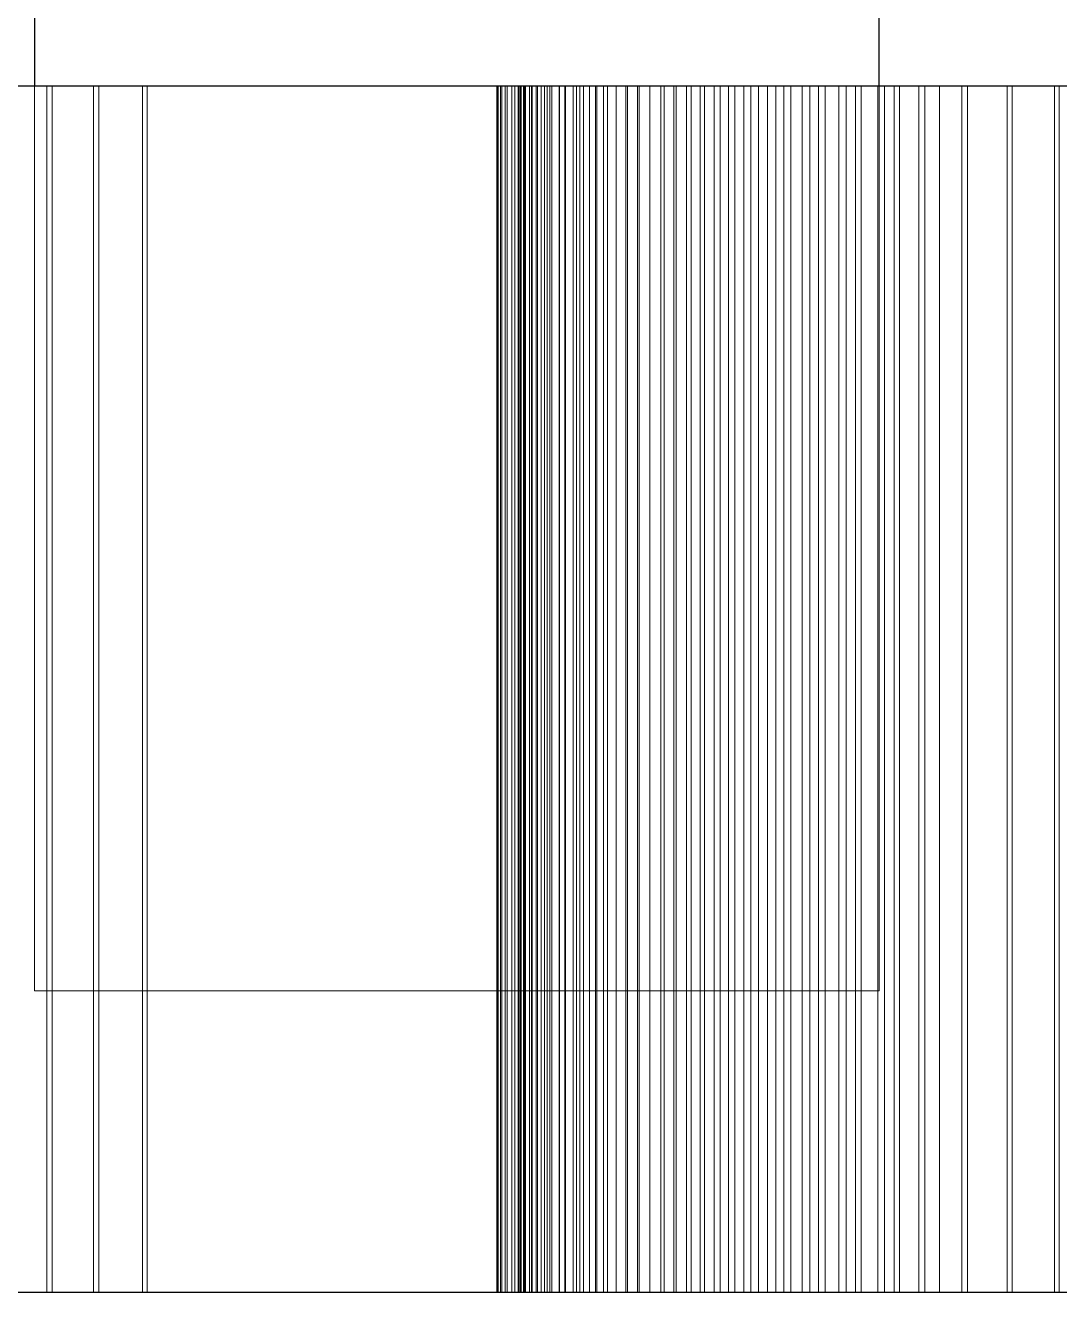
# Model space of a CAD drawing. Header units: millimetres. Extents: x 7 to 631, y -50 to 413.
# Drawn here: x 85.285 to 86.999, y 217 to 219.1 of the extents above; entities that cross this region are included whole.
import ezdxf

# ---------------------------------------------------------------- set-up
doc = ezdxf.new("R2010")
doc.units = ezdxf.units.MM
doc.linetypes.add('DASHED_STD', pattern=[3, 2, -1])
doc.layers.add('HIDDEN', color=7, linetype='DASHED_STD', lineweight=13)
doc.layers.add('VISIBLE', color=7, linetype='Continuous', lineweight=30)

msp = doc.modelspace()

# ---------------------------------------------------------------- linework, layer by layer
at = {"layer": 'HIDDEN'}
for points in [[(219, 219), (217.270025, 219), (212.16685, 219), (203.94637, 219), (193.020795, 219), (179.93798, 219), (165.353945, 219), (150, 219), (134.646055, 219), (120.06202, 219), (106.979205, 219), (96.05363, 219), (87.83315, 219), (82.729975, 219), (81, 219)], [(86.8, 219), (86.77994, 219), (86.720775, 219), (86.625465, 219), (86.49879, 219), (86.347105, 219), (86.178015, 219), (86, 219), (85.821985, 219), (85.652895, 219), (85.50121, 219), (85.374535, 219), (85.279225, 219), (85.22006, 219), (85.2, 219)], [(85.246225, 219), (85.24666, 219), (85.247955, 219), (85.250115, 219), (85.25314, 219), (85.257015, 219), (85.26175, 219), (85.26733, 219), (85.27375, 219), (85.28101, 219), (85.289095, 219), (85.298, 219), (85.30771, 219), (85.318225, 219), (85.329525, 219)], [(85.3, 219), (85.3, 217.5)], [(85.329525, 219), (85.32826, 219), (85.32709, 219), (85.326015, 219), (85.32503, 219), (85.32414, 219), (85.323345, 219), (85.32264, 219), (85.32203, 219), (85.321515, 219), (85.321095, 219), (85.320765, 219), (85.32053, 219), (85.32039, 219), (85.320345, 219)], [(85.320345, 219), (85.32079, 219), (85.32213, 219), (85.324365, 219), (85.327485, 219), (85.33149, 219), (85.33638, 219), (85.342145, 219), (85.34878, 219), (85.356275, 219), (85.364625, 219), (85.37382, 219), (85.38385, 219), (85.3947, 219), (85.40636, 219)], [(85.320345, 217), (85.320345, 219)], [(85.329525, 217), (85.329525, 219)], [(85.40636, 219), (85.40521, 219), (85.404145, 219), (85.403165, 219), (85.40227, 219), (85.40146, 219), (85.400735, 219), (85.400095, 219), (85.39954, 219), (85.399075, 219), (85.39869, 219), (85.39839, 219), (85.398175, 219), (85.39805, 219), (85.398005, 219)], [(85.398005, 219), (85.398465, 219), (85.39985, 219), (85.402155, 219), (85.40538, 219), (85.409515, 219), (85.414565, 219), (85.420515, 219), (85.427365, 219), (85.435105, 219), (85.443725, 219), (85.45321, 219), (85.46356, 219), (85.474755, 219), (85.486785, 219)], [(85.398005, 217), (85.398005, 219)], [(85.40636, 217), (85.40636, 219)], [(85.486785, 219), (85.485745, 219), (85.48478, 219), (85.48389, 219), (85.48308, 219), (85.482345, 219), (85.48169, 219), (85.48111, 219), (85.480605, 219), (85.48018, 219), (85.47983, 219), (85.47956, 219), (85.47937, 219), (85.47925, 219), (85.479215, 219)], [(85.479215, 219), (85.49927, 219), (85.55844, 219), (85.65375, 219), (85.78042, 219), (85.932105, 219), (86.101195, 219), (86.279215, 219), (86.45723, 219), (86.62632, 219), (86.778005, 219), (86.90468, 219), (86.99999, 219), (87.059155, 219), (87.079215, 219)], [(85.479215, 217), (85.479215, 219)], [(85.486785, 217), (85.486785, 219)], [(86.10232, 219), (86.102135, 219), (86.10158, 219), (86.10066, 219), (86.09937, 219), (86.09771, 219), (86.095685, 219), (86.09329, 219), (86.090535, 219), (86.087415, 219), (86.08393, 219), (86.080085, 219), (86.075885, 219), (86.071325, 219), (86.06641, 219)], [(86.06641, 219), (86.06641, 217)], [(86.06641, 219), (86.071235, 219), (86.075715, 219), (86.07984, 219), (86.083615, 219), (86.087035, 219), (86.0901, 219), (86.092805, 219), (86.095155, 219), (86.097145, 219), (86.098775, 219), (86.10004, 219), (86.100945, 219), (86.10149, 219), (86.10167, 219)], [(86.10167, 219), (86.101495, 219), (86.10097, 219), (86.100095, 219), (86.098865, 219), (86.09729, 219), (86.095365, 219), (86.093095, 219), (86.090475, 219), (86.087505, 219), (86.084195, 219), (86.080545, 219), (86.07655, 219), (86.072215, 219), (86.06754, 219)], [(86.06754, 219), (86.06754, 217)], [(86.06754, 219), (86.07259, 219), (86.07728, 219), (86.0816, 219), (86.08555, 219), (86.08913, 219), (86.09234, 219), (86.095175, 219), (86.097635, 219), (86.09972, 219), (86.101425, 219), (86.10275, 219), (86.1037, 219), (86.10427, 219), (86.10446, 219)], [(86.106415, 219), (86.10622, 219), (86.10564, 219), (86.10467, 219), (86.10331, 219), (86.101565, 219), (86.09944, 219), (86.096925, 219), (86.094025, 219), (86.090745, 219), (86.087085, 219), (86.083045, 219), (86.07863, 219), (86.07384, 219), (86.06868, 219)], [(86.06868, 219), (86.06868, 217)], [(86.06868, 219), (86.073285, 219), (86.07756, 219), (86.081495, 219), (86.085095, 219), (86.08836, 219), (86.091285, 219), (86.093865, 219), (86.096105, 219), (86.098005, 219), (86.099555, 219), (86.100765, 219), (86.10163, 219), (86.10215, 219), (86.10232, 219)], [(86.10446, 219), (86.10429, 219), (86.103795, 219), (86.10296, 219), (86.1018, 219), (86.1003, 219), (86.098475, 219), (86.09632, 219), (86.09383, 219), (86.09102, 219), (86.087875, 219), (86.08441, 219), (86.080615, 219), (86.0765, 219), (86.072065, 219)], [(86.072065, 219), (86.072065, 217)], [(86.072065, 219), (86.077345, 219), (86.082245, 219), (86.086765, 219), (86.090895, 219), (86.094645, 219), (86.098, 219), (86.100965, 219), (86.103535, 219), (86.105715, 219), (86.1075, 219), (86.10889, 219), (86.10988, 219), (86.110475, 219), (86.110675, 219)], [(86.113955, 219), (86.113755, 219), (86.11314, 219), (86.112125, 219), (86.1107, 219), (86.10887, 219), (86.106635, 219), (86.103995, 219), (86.100955, 219), (86.09751, 219), (86.09367, 219), (86.08943, 219), (86.084795, 219), (86.07977, 219), (86.074355, 219)], [(86.074355, 219), (86.074355, 217)], [(86.074355, 219), (86.078745, 219), (86.08282, 219), (86.08657, 219), (86.090005, 219), (86.09311, 219), (86.0959, 219), (86.09836, 219), (86.100495, 219), (86.1023, 219), (86.10378, 219), (86.10493, 219), (86.105755, 219), (86.10625, 219), (86.106415, 219)], [(86.110675, 219), (86.11052, 219), (86.110045, 219), (86.109255, 219), (86.108155, 219), (86.10674, 219), (86.105005, 219), (86.102965, 219), (86.100605, 219), (86.09794, 219), (86.09496, 219), (86.091675, 219), (86.08808, 219), (86.08418, 219), (86.079975, 219)], [(86.079975, 219), (86.079975, 217)], [(86.079975, 219), (86.08549, 219), (86.09061, 219), (86.09533, 219), (86.099645, 219), (86.10356, 219), (86.107065, 219), (86.110165, 219), (86.112855, 219), (86.11513, 219), (86.116995, 219), (86.11845, 219), (86.119485, 219), (86.12011, 219), (86.120315, 219)], [(86.124955, 219), (86.124745, 219), (86.124105, 219), (86.123035, 219), (86.12154, 219), (86.11962, 219), (86.11728, 219), (86.11451, 219), (86.11132, 219), (86.10771, 219), (86.103685, 219), (86.09924, 219), (86.094385, 219), (86.08912, 219), (86.08344, 219)], [(86.08344, 219), (86.08344, 217)], [(86.08344, 219), (86.087625, 219), (86.0915, 219), (86.095075, 219), (86.09834, 219), (86.1013, 219), (86.10395, 219), (86.10629, 219), (86.108325, 219), (86.110045, 219), (86.11145, 219), (86.112545, 219), (86.11333, 219), (86.1138, 219), (86.113955, 219)], [(86.120315, 219), (86.120165, 219), (86.11972, 219), (86.118975, 219), (86.11793, 219), (86.11659, 219), (86.11495, 219), (86.11302, 219), (86.11079, 219), (86.108265, 219), (86.105445, 219), (86.102335, 219), (86.098935, 219), (86.09524, 219), (86.09126, 219)], [(86.09126, 219), (86.09126, 217)], [(86.09126, 219), (86.097015, 219), (86.10236, 219), (86.107285, 219), (86.11179, 219), (86.115875, 219), (86.11954, 219), (86.122775, 219), (86.12558, 219), (86.12796, 219), (86.129905, 219), (86.13142, 219), (86.132505, 219), (86.133155, 219), (86.13337, 219)], [(86.13942, 219), (86.139195, 219), (86.138525, 219), (86.137405, 219), (86.13584, 219), (86.13383, 219), (86.131375, 219), (86.12848, 219), (86.12514, 219), (86.12136, 219), (86.11714, 219), (86.11249, 219), (86.107405, 219), (86.10189, 219), (86.09595, 219)], [(86.09595, 219), (86.09595, 217)], [(86.09595, 219), (86.099925, 219), (86.10361, 219), (86.10701, 219), (86.110115, 219), (86.112925, 219), (86.115445, 219), (86.11767, 219), (86.119605, 219), (86.12124, 219), (86.122575, 219), (86.12362, 219), (86.12436, 219), (86.12481, 219), (86.124955, 219)], [(86.10167, 217), (86.10167, 219)], [(86.10232, 217), (86.10232, 219)], [(86.10446, 217), (86.10446, 219)], [(86.13337, 219), (86.13323, 219), (86.132805, 219), (86.132105, 219), (86.13112, 219), (86.12985, 219), (86.128305, 219), (86.12648, 219), (86.12437, 219), (86.121985, 219), (86.119325, 219), (86.116385, 219), (86.11317, 219), (86.10968, 219), (86.105915, 219)], [(86.105915, 219), (86.105915, 217)], [(86.105915, 219), (86.11192, 219), (86.11749, 219), (86.122625, 219), (86.127325, 219), (86.131585, 219), (86.135405, 219), (86.13878, 219), (86.141705, 219), (86.144185, 219), (86.14622, 219), (86.1478, 219), (86.14893, 219), (86.149605, 219), (86.149835, 219)], [(86.106415, 217), (86.106415, 219)], [(86.110675, 217), (86.110675, 219)], [(86.157355, 219), (86.15712, 219), (86.156415, 219), (86.155245, 219), (86.15361, 219), (86.151505, 219), (86.148935, 219), (86.145905, 219), (86.14241, 219), (86.138455, 219), (86.134045, 219), (86.12918, 219), (86.12386, 219), (86.118095, 219), (86.111885, 219)], [(86.111885, 219), (86.111885, 217)], [(86.111885, 219), (86.115655, 219), (86.11916, 219), (86.122385, 219), (86.12533, 219), (86.128, 219), (86.130395, 219), (86.132505, 219), (86.13434, 219), (86.13589, 219), (86.13716, 219), (86.13815, 219), (86.138855, 219), (86.13928, 219), (86.13942, 219)], [(86.113955, 217), (86.113955, 219)], [(86.120315, 217), (86.120315, 219)], [(86.149835, 219), (86.1497, 219), (86.1493, 219), (86.14864, 219), (86.14771, 219), (86.146515, 219), (86.145055, 219), (86.143335, 219), (86.141345, 219), (86.139095, 219), (86.136585, 219), (86.133815, 219), (86.13078, 219), (86.12749, 219), (86.12394, 219)], [(86.12394, 219), (86.12394, 217)], [(86.12394, 219), (86.13019, 219), (86.13599, 219), (86.141345, 219), (86.14624, 219), (86.15068, 219), (86.154655, 219), (86.158175, 219), (86.161225, 219), (86.16381, 219), (86.165925, 219), (86.167575, 219), (86.168755, 219), (86.16946, 219), (86.169695, 219)], [(86.124955, 217), (86.124955, 219)], [(86.17876, 219), (86.178515, 219), (86.17778, 219), (86.17656, 219), (86.174845, 219), (86.172645, 219), (86.16996, 219), (86.166795, 219), (86.16314, 219), (86.15901, 219), (86.1544, 219), (86.149315, 219), (86.14376, 219), (86.137735, 219), (86.131245, 219)], [(86.131245, 219), (86.131245, 217)], [(86.131245, 219), (86.134825, 219), (86.138145, 219), (86.141205, 219), (86.144, 219), (86.14653, 219), (86.148795, 219), (86.1508, 219), (86.152535, 219), (86.154005, 219), (86.15521, 219), (86.15615, 219), (86.15682, 219), (86.15722, 219), (86.157355, 219)], [(86.13337, 217), (86.13337, 219)], [(86.13942, 217), (86.13942, 219)], [(86.169695, 219), (86.16957, 219), (86.169195, 219), (86.16857, 219), (86.167695, 219), (86.16657, 219), (86.1652, 219), (86.163575, 219), (86.161705, 219), (86.15959, 219), (86.157225, 219), (86.154615, 219), (86.15176, 219), (86.14866, 219), (86.145315, 219)], [(86.145315, 219), (86.145315, 217)], [(86.145315, 219), (86.15182, 219), (86.15786, 219), (86.16343, 219), (86.168525, 219), (86.173145, 219), (86.17729, 219), (86.18095, 219), (86.18413, 219), (86.18682, 219), (86.189025, 219), (86.19074, 219), (86.19197, 219), (86.192705, 219), (86.19295, 219)], [(86.149835, 217), (86.149835, 219)], [(86.20365, 219), (86.203395, 219), (86.202625, 219), (86.20135, 219), (86.19956, 219), (86.197265, 219), (86.19446, 219), (86.19115, 219), (86.18734, 219), (86.183025, 219), (86.178215, 219), (86.172905, 219), (86.167105, 219), (86.16082, 219), (86.15405, 219)], [(86.15405, 219), (86.15405, 217)], [(86.15405, 219), (86.15744, 219), (86.16058, 219), (86.163475, 219), (86.16612, 219), (86.168515, 219), (86.170665, 219), (86.17256, 219), (86.174205, 219), (86.175595, 219), (86.176735, 219), (86.17762, 219), (86.178255, 219), (86.178635, 219), (86.17876, 219)], [(86.157355, 217), (86.157355, 219)], [(86.169695, 217), (86.169695, 219)], [(86.19295, 219), (86.192835, 219), (86.19248, 219), (86.191895, 219), (86.19107, 219), (86.190015, 219), (86.188725, 219), (86.1872, 219), (86.185445, 219), (86.183455, 219), (86.18123, 219), (86.17878, 219), (86.176095, 219), (86.17318, 219), (86.170035, 219)], [(86.170035, 219), (86.170035, 217)], [(86.170035, 219), (86.1768, 219), (86.18308, 219), (86.188875, 219), (86.194175, 219), (86.198985, 219), (86.203295, 219), (86.207105, 219), (86.21041, 219), (86.21321, 219), (86.215505, 219), (86.21729, 219), (86.218565, 219), (86.219335, 219), (86.21959, 219)], [(86.17876, 217), (86.17876, 219)], [(86.232025, 219), (86.23176, 219), (86.230955, 219), (86.229625, 219), (86.22776, 219), (86.225365, 219), (86.22244, 219), (86.218985, 219), (86.21501, 219), (86.21051, 219), (86.20549, 219), (86.199955, 219), (86.19391, 219), (86.187355, 219), (86.180295, 219)], [(86.180295, 219), (86.180295, 217)], [(86.180295, 219), (86.1835, 219), (86.18647, 219), (86.189205, 219), (86.191705, 219), (86.19397, 219), (86.196, 219), (86.19779, 219), (86.199345, 219), (86.20066, 219), (86.201735, 219), (86.20257, 219), (86.20317, 219), (86.20353, 219), (86.20365, 219)], [(86.19295, 217), (86.19295, 219)], [(86.21959, 219), (86.21948, 219), (86.21915, 219), (86.2186, 219), (86.217825, 219), (86.216835, 219), (86.215625, 219), (86.2142, 219), (86.21255, 219), (86.210685, 219), (86.2086, 219), (86.2063, 219), (86.20378, 219), (86.201045, 219), (86.1981, 219)], [(86.1981, 219), (86.1981, 217)], [(86.1981, 219), (86.205125, 219), (86.211655, 219), (86.217675, 219), (86.223185, 219), (86.22818, 219), (86.23266, 219), (86.23662, 219), (86.24006, 219), (86.24297, 219), (86.245355, 219), (86.247215, 219), (86.24854, 219), (86.249335, 219), (86.249605, 219)], [(86.20365, 217), (86.20365, 219)], [(86.26389, 219), (86.263615, 219), (86.26278, 219), (86.26139, 219), (86.259445, 219), (86.256945, 219), (86.2539, 219), (86.2503, 219), (86.246155, 219), (86.241465, 219), (86.236235, 219), (86.23047, 219), (86.22417, 219), (86.21734, 219), (86.20999, 219)], [(86.20999, 219), (86.20999, 217)], [(86.20999, 219), (86.21301, 219), (86.215815, 219), (86.218395, 219), (86.220755, 219), (86.222895, 219), (86.224805, 219), (86.226495, 219), (86.22796, 219), (86.2292, 219), (86.23022, 219), (86.23101, 219), (86.231575, 219), (86.23191, 219), (86.232025, 219)], [(86.21959, 217), (86.21959, 219)], [(86.249605, 219), (86.2495, 219), (86.24919, 219), (86.248675, 219), (86.247955, 219), (86.24703, 219), (86.245895, 219), (86.24456, 219), (86.243015, 219), (86.24127, 219), (86.23932, 219), (86.237165, 219), (86.23481, 219), (86.23225, 219), (86.22949, 219)], [(86.22949, 219), (86.22949, 217)], [(86.22949, 219), (86.23679, 219), (86.243565, 219), (86.249815, 219), (86.25554, 219), (86.26073, 219), (86.265385, 219), (86.269495, 219), (86.273065, 219), (86.276095, 219), (86.27857, 219), (86.2805, 219), (86.28188, 219), (86.28271, 219), (86.282985, 219)], [(86.232025, 217), (86.232025, 219)], [(86.299255, 219), (86.298965, 219), (86.298095, 219), (86.29665, 219), (86.294625, 219), (86.29202, 219), (86.288845, 219), (86.2851, 219), (86.280785, 219), (86.2759, 219), (86.270455, 219), (86.264455, 219), (86.257895, 219), (86.25079, 219), (86.243135, 219)], [(86.243135, 219), (86.243135, 217)], [(86.243135, 219), (86.245985, 219), (86.248625, 219), (86.251055, 219), (86.25328, 219), (86.25529, 219), (86.257095, 219), (86.258685, 219), (86.260065, 219), (86.261235, 219), (86.26219, 219), (86.262935, 219), (86.263465, 219), (86.263785, 219), (86.26389, 219)], [(86.249605, 217), (86.249605, 219)], [(86.26389, 217), (86.26389, 219)], [(86.282985, 219), (86.282885, 219), (86.2826, 219), (86.28212, 219), (86.281445, 219), (86.28058, 219), (86.279525, 219), (86.278275, 219), (86.276835, 219), (86.275205, 219), (86.273385, 219), (86.271375, 219), (86.269175, 219), (86.266785, 219), (86.264205, 219)], [(86.264205, 219), (86.264205, 217)], [(86.264205, 219), (86.271775, 219), (86.278805, 219), (86.285295, 219), (86.291235, 219), (86.29662, 219), (86.30145, 219), (86.30572, 219), (86.30943, 219), (86.31257, 219), (86.31514, 219), (86.317145, 219), (86.318575, 219), (86.319435, 219), (86.319725, 219)], [(86.33812, 219), (86.33782, 219), (86.336915, 219), (86.33541, 219), (86.3333, 219), (86.330595, 219), (86.32729, 219), (86.32339, 219), (86.3189, 219), (86.31382, 219), (86.308155, 219), (86.30191, 219), (86.29509, 219), (86.2877, 219), (86.279745, 219)], [(86.279745, 219), (86.279745, 217)], [(86.279745, 219), (86.28242, 219), (86.284905, 219), (86.28719, 219), (86.28928, 219), (86.29117, 219), (86.292865, 219), (86.29436, 219), (86.29566, 219), (86.296755, 219), (86.297655, 219), (86.298355, 219), (86.298855, 219), (86.299155, 219), (86.299255, 219)], [(86.282985, 217), (86.282985, 219)], [(86.299255, 217), (86.299255, 219)], [(86.319725, 219), (86.319635, 219), (86.319365, 219), (86.318915, 219), (86.31829, 219), (86.317485, 219), (86.3165, 219), (86.31534, 219), (86.314, 219), (86.31248, 219), (86.310785, 219), (86.30891, 219), (86.30686, 219), (86.304635, 219), (86.302235, 219)], [(86.302235, 219), (86.302235, 217)], [(86.302235, 219), (86.31008, 219), (86.31737, 219), (86.3241, 219), (86.33026, 219), (86.335845, 219), (86.340855, 219), (86.345285, 219), (86.34913, 219), (86.35239, 219), (86.35506, 219), (86.35714, 219), (86.358625, 219), (86.359515, 219), (86.35981, 219)], [(86.319725, 217), (86.319725, 219)], [(86.380495, 219), (86.38018, 219), (86.37924, 219), (86.37767, 219), (86.37548, 219), (86.372665, 219), (86.36923, 219), (86.365175, 219), (86.360505, 219), (86.355225, 219), (86.34934, 219), (86.34285, 219), (86.33576, 219), (86.32808, 219), (86.319815, 219)], [(86.319815, 219), (86.319815, 217)], [(86.319815, 219), (86.322325, 219), (86.324655, 219), (86.3268, 219), (86.328765, 219), (86.33054, 219), (86.332125, 219), (86.33353, 219), (86.334745, 219), (86.33578, 219), (86.33662, 219), (86.337275, 219), (86.337745, 219), (86.338025, 219), (86.33812, 219)], [(86.33812, 217), (86.33812, 219)], [(86.35981, 219), (86.35973, 219), (86.35948, 219), (86.359065, 219), (86.35848, 219), (86.357735, 219), (86.35682, 219), (86.35574, 219), (86.354495, 219), (86.353085, 219), (86.35151, 219), (86.34977, 219), (86.347865, 219), (86.345795, 219), (86.343565, 219)], [(86.343565, 219), (86.343565, 217)], [(86.343565, 219), (86.351695, 219), (86.35925, 219), (86.36622, 219), (86.372605, 219), (86.378395, 219), (86.38359, 219), (86.38818, 219), (86.39217, 219), (86.395545, 219), (86.398315, 219), (86.40047, 219), (86.40201, 219), (86.402935, 219), (86.40324, 219)], [(86.35981, 217), (86.35981, 219)], [(86.426375, 219), (86.42605, 219), (86.425075, 219), (86.423445, 219), (86.42117, 219), (86.418245, 219), (86.414675, 219), (86.41046, 219), (86.40561, 219), (86.400125, 219), (86.39401, 219), (86.38727, 219), (86.37991, 219), (86.371935, 219), (86.363355, 219)], [(86.363355, 219), (86.363355, 217)], [(86.363355, 219), (86.365705, 219), (86.36789, 219), (86.369895, 219), (86.37173, 219), (86.373395, 219), (86.37488, 219), (86.376195, 219), (86.377335, 219), (86.3783, 219), (86.37909, 219), (86.379705, 219), (86.38014, 219), (86.380405, 219), (86.380495, 219)], [(86.380495, 217), (86.380495, 219)], [(86.40324, 219), (86.403165, 219), (86.402935, 219), (86.40255, 219), (86.40201, 219), (86.401315, 219), (86.40047, 219), (86.39947, 219), (86.39832, 219), (86.39701, 219), (86.39555, 219), (86.39394, 219), (86.392175, 219), (86.39026, 219), (86.388195, 219)], [(86.388195, 219), (86.388195, 217)], [(86.388195, 219), (86.39661, 219), (86.404435, 219), (86.411655, 219), (86.418265, 219), (86.424265, 219), (86.42964, 219), (86.4344, 219), (86.43853, 219), (86.44203, 219), (86.444895, 219), (86.44713, 219), (86.448725, 219), (86.449685, 219), (86.450005, 219)], [(86.40324, 217), (86.40324, 219)], [(86.475775, 219), (86.47544, 219), (86.474425, 219), (86.47273, 219), (86.47037, 219), (86.46733, 219), (86.463625, 219), (86.459255, 219), (86.454215, 219), (86.448525, 219), (86.442175, 219), (86.43518, 219), (86.42754, 219), (86.41927, 219), (86.410365, 219)], [(86.410365, 219), (86.410365, 217)], [(86.410365, 219), (86.412565, 219), (86.414605, 219), (86.41648, 219), (86.418195, 219), (86.419745, 219), (86.421135, 219), (86.422365, 219), (86.42343, 219), (86.42433, 219), (86.425065, 219), (86.42564, 219), (86.42605, 219), (86.426295, 219), (86.426375, 219)], [(86.426375, 217), (86.426375, 219)], [(86.450005, 219), (86.449935, 219), (86.44972, 219), (86.449365, 219), (86.448865, 219), (86.448225, 219), (86.447445, 219), (86.44652, 219), (86.445455, 219), (86.44425, 219), (86.442905, 219), (86.441415, 219), (86.439785, 219), (86.438015, 219), (86.436105, 219)], [(86.436105, 219), (86.436105, 217)], [(86.436105, 219), (86.444815, 219), (86.45291, 219), (86.460385, 219), (86.467225, 219), (86.473435, 219), (86.479005, 219), (86.48393, 219), (86.488205, 219), (86.49183, 219), (86.4948, 219), (86.49711, 219), (86.498765, 219), (86.499755, 219), (86.500085, 219)], [(86.450005, 217), (86.450005, 219)], [(86.528695, 219), (86.528345, 219), (86.52729, 219), (86.525535, 219), (86.523085, 219), (86.519935, 219), (86.51609, 219), (86.51155, 219), (86.50633, 219), (86.50042, 219), (86.49384, 219), (86.486585, 219), (86.478665, 219), (86.470085, 219), (86.460855, 219)], [(86.460855, 219), (86.460855, 217)], [(86.460855, 219), (86.462905, 219), (86.464805, 219), (86.466555, 219), (86.46815, 219), (86.4696, 219), (86.470895, 219), (86.472035, 219), (86.47303, 219), (86.47387, 219), (86.474555, 219), (86.47509, 219), (86.47547, 219), (86.4757, 219), (86.475775, 219)], [(86.475775, 217), (86.475775, 219)], [(86.500085, 219), (86.50002, 219), (86.499825, 219), (86.4995, 219), (86.49904, 219), (86.49845, 219), (86.497735, 219), (86.496885, 219), (86.495905, 219), (86.494795, 219), (86.493555, 219), (86.492185, 219), (86.490685, 219), (86.489055, 219), (86.487295, 219)], [(86.487295, 219), (86.487295, 217)], [(86.487295, 219), (86.496305, 219), (86.504675, 219), (86.512405, 219), (86.51948, 219), (86.525905, 219), (86.531665, 219), (86.53676, 219), (86.541185, 219), (86.54494, 219), (86.54801, 219), (86.550405, 219), (86.552115, 219), (86.55314, 219), (86.553485, 219)], [(86.500085, 217), (86.500085, 219)], [(86.58514, 219), (86.584775, 219), (86.583685, 219), (86.581865, 219), (86.57932, 219), (86.576055, 219), (86.572065, 219), (86.567365, 219), (86.56195, 219), (86.555825, 219), (86.549005, 219), (86.541485, 219), (86.533275, 219), (86.52439, 219), (86.51483, 219)], [(86.51483, 219), (86.51483, 217)], [(86.51483, 219), (86.516735, 219), (86.5185, 219), (86.520125, 219), (86.52161, 219), (86.522955, 219), (86.52416, 219), (86.52522, 219), (86.52614, 219), (86.52692, 219), (86.52756, 219), (86.528055, 219), (86.52841, 219), (86.528625, 219), (86.528695, 219)], [(86.528695, 217), (86.528695, 219)], [(86.553485, 219), (86.553425, 219), (86.553245, 219), (86.552945, 219), (86.552525, 219), (86.551985, 219), (86.551325, 219), (86.550545, 219), (86.549645, 219), (86.54863, 219), (86.54749, 219), (86.546235, 219), (86.54486, 219), (86.543365, 219), (86.541755, 219)], [(86.541755, 219), (86.541755, 217)], [(86.541755, 219), (86.551065, 219), (86.559715, 219), (86.567705, 219), (86.57502, 219), (86.58166, 219), (86.58762, 219), (86.59289, 219), (86.597465, 219), (86.601345, 219), (86.60452, 219), (86.606995, 219), (86.608765, 219), (86.60983, 219), (86.610185, 219)], [(86.553485, 217), (86.553485, 219)], [(86.64511, 219), (86.644735, 219), (86.6436, 219), (86.641715, 219), (86.63908, 219), (86.635695, 219), (86.631565, 219), (86.62669, 219), (86.62108, 219), (86.61474, 219), (86.607675, 219), (86.599885, 219), (86.591385, 219), (86.582185, 219), (86.572285, 219)], [(86.572285, 219), (86.572285, 217)], [(86.572285, 219), (86.57405, 219), (86.57569, 219), (86.577195, 219), (86.57857, 219), (86.57982, 219), (86.580935, 219), (86.58192, 219), (86.582775, 219), (86.583495, 219), (86.584085, 219), (86.584545, 219), (86.584875, 219), (86.585075, 219), (86.58514, 219)], [(86.58514, 217), (86.58514, 219)], [(86.610185, 219), (86.61013, 219), (86.609965, 219), (86.60969, 219), (86.609305, 219), (86.608815, 219), (86.60821, 219), (86.6075, 219), (86.60668, 219), (86.60575, 219), (86.60471, 219), (86.603565, 219), (86.602305, 219), (86.60094, 219), (86.59947, 219)], [(86.59947, 219), (86.59947, 217)], [(86.59947, 219), (86.609085, 219), (86.61802, 219), (86.626275, 219), (86.633835, 219), (86.640695, 219), (86.646855, 219), (86.6523, 219), (86.65703, 219), (86.66104, 219), (86.664325, 219), (86.66688, 219), (86.66871, 219), (86.66981, 219), (86.670175, 219)], [(86.610185, 217), (86.610185, 219)], [(86.708615, 219), (86.70822, 219), (86.70705, 219), (86.7051, 219), (86.70237, 219), (86.698865, 219), (86.694585, 219), (86.68954, 219), (86.683735, 219), (86.677165, 219), (86.66985, 219), (86.66179, 219), (86.652995, 219), (86.643475, 219), (86.633235, 219)], [(86.633235, 219), (86.633235, 217)], [(86.633235, 219), (86.634865, 219), (86.63638, 219), (86.63777, 219), (86.639045, 219), (86.640195, 219), (86.641225, 219), (86.642135, 219), (86.642925, 219), (86.64359, 219), (86.64414, 219), (86.644565, 219), (86.644865, 219), (86.64505, 219), (86.64511, 219)], [(86.64511, 217), (86.64511, 219)], [(86.670175, 219), (86.670125, 219), (86.669975, 219), (86.669725, 219), (86.66938, 219), (86.66893, 219), (86.668385, 219), (86.667735, 219), (86.66699, 219), (86.666145, 219), (86.6652, 219), (86.664155, 219), (86.663015, 219), (86.66177, 219), (86.66043, 219)], [(86.66043, 219), (86.66043, 217)], [(86.66043, 219), (86.670355, 219), (86.679585, 219), (86.688105, 219), (86.695915, 219), (86.703, 219), (86.70936, 219), (86.714985, 219), (86.71987, 219), (86.72401, 219), (86.727405, 219), (86.73005, 219), (86.73194, 219), (86.733075, 219), (86.73345, 219)], [(86.670175, 217), (86.670175, 219)], [(86.77565, 219), (86.775245, 219), (86.774035, 219), (86.772015, 219), (86.76919, 219), (86.76556, 219), (86.761135, 219), (86.755915, 219), (86.749905, 219), (86.74311, 219), (86.73554, 219), (86.727205, 219), (86.71811, 219), (86.70826, 219), (86.697675, 219)], [(86.697675, 219), (86.697675, 217)], [(86.697675, 219), (86.69918, 219), (86.70057, 219), (86.701855, 219), (86.703025, 219), (86.704085, 219), (86.705035, 219), (86.705875, 219), (86.7066, 219), (86.707215, 219), (86.70772, 219), (86.70811, 219), (86.70839, 219), (86.708555, 219), (86.708615, 219)], [(86.7, 217.5), (86.7, 219)], [(86.708615, 217), (86.708615, 219)], [(86.73345, 219), (86.733405, 219), (86.73327, 219), (86.733045, 219), (86.73273, 219), (86.732325, 219), (86.73183, 219), (86.731245, 219), (86.73057, 219), (86.729805, 219), (86.72895, 219), (86.728005, 219), (86.72697, 219), (86.725845, 219), (86.72463, 219)], [(86.72463, 219), (86.72463, 217)], [(86.72463, 219), (86.73487, 219), (86.74439, 219), (86.753185, 219), (86.761245, 219), (86.76856, 219), (86.775125, 219), (86.78093, 219), (86.785975, 219), (86.79025, 219), (86.793755, 219), (86.796485, 219), (86.79844, 219), (86.79961, 219), (86.8, 219)], [(86.73345, 217), (86.73345, 219)], [(86.846225, 219), (86.84581, 219), (86.844555, 219), (86.842465, 219), (86.83954, 219), (86.83579, 219), (86.83121, 219), (86.82581, 219), (86.8196, 219), (86.812575, 219), (86.80475, 219), (86.79613, 219), (86.78673, 219), (86.77655, 219), (86.76561, 219)], [(86.76561, 219), (86.76561, 217)], [(86.76561, 219), (86.76699, 219), (86.76827, 219), (86.76945, 219), (86.770525, 219), (86.771495, 219), (86.77237, 219), (86.773135, 219), (86.773805, 219), (86.77437, 219), (86.77483, 219), (86.77519, 219), (86.775445, 219), (86.7756, 219), (86.77565, 219)], [(86.77565, 217), (86.77565, 219)], [(86.8, 217), (86.8, 219)], [(86.920345, 219), (86.91991, 219), (86.918615, 219), (86.916455, 219), (86.913435, 219), (86.909555, 219), (86.90482, 219), (86.89924, 219), (86.89282, 219), (86.88556, 219), (86.877475, 219), (86.86857, 219), (86.85886, 219), (86.848345, 219), (86.83705, 219)], [(86.83705, 219), (86.83705, 217)], [(86.83705, 219), (86.83831, 219), (86.83948, 219), (86.840555, 219), (86.84154, 219), (86.84243, 219), (86.843225, 219), (86.84393, 219), (86.84454, 219), (86.845055, 219), (86.845475, 219), (86.845805, 219), (86.84604, 219), (86.84618, 219), (86.846225, 219)], [(86.846225, 217), (86.846225, 219)], [(86.998005, 219), (86.99756, 219), (86.99622, 219), (86.993985, 219), (86.990865, 219), (86.986855, 219), (86.98197, 219), (86.976205, 219), (86.96957, 219), (86.962075, 219), (86.953725, 219), (86.94453, 219), (86.9345, 219), (86.92365, 219), (86.91199, 219)], [(86.91199, 219), (86.91199, 217)], [(86.91199, 219), (86.913135, 219), (86.9142, 219), (86.91518, 219), (86.916075, 219), (86.916885, 219), (86.91761, 219), (86.91825, 219), (86.918805, 219), (86.919275, 219), (86.91966, 219), (86.91996, 219), (86.920175, 219), (86.9203, 219), (86.920345, 219)], [(86.920345, 217), (86.920345, 219)], [(87.079215, 219), (87.07875, 219), (87.07737, 219), (87.075065, 219), (87.07184, 219), (87.0677, 219), (87.062655, 219), (87.0567, 219), (87.049855, 219), (87.042115, 219), (87.033495, 219), (87.024005, 219), (87.01366, 219), (87.002465, 219), (86.990435, 219)], [(86.990435, 219), (86.990435, 217)], [(86.990435, 219), (86.991475, 219), (86.99244, 219), (86.99333, 219), (86.99414, 219), (86.994875, 219), (86.99553, 219), (86.99611, 219), (86.996615, 219), (86.99704, 219), (86.997385, 219), (86.997655, 219), (86.99785, 219), (86.997965, 219), (86.998005, 219)], [(86.998005, 217), (86.998005, 219)], [(85.3, 217.5), (85.31755, 217.5), (85.36932, 217.5), (85.45272, 217.5), (85.563555, 217.5), (85.69628, 217.5), (85.844235, 217.5), (86, 217.5), (86.155765, 217.5), (86.30372, 217.5), (86.436445, 217.5), (86.54728, 217.5), (86.63068, 217.5), (86.68245, 217.5), (86.7, 217.5)], [(86.7, 217.5), (86.68245, 217.5), (86.63068, 217.5), (86.54728, 217.5), (86.436445, 217.5), (86.30372, 217.5), (86.155765, 217.5), (86, 217.5), (85.844235, 217.5), (85.69628, 217.5), (85.563555, 217.5), (85.45272, 217.5), (85.36932, 217.5), (85.31755, 217.5), (85.3, 217.5)], [(81, 217), (82.729975, 217), (87.83315, 217), (96.05363, 217), (106.979205, 217), (120.06202, 217), (134.646055, 217), (150, 217), (165.353945, 217), (179.93798, 217), (193.020795, 217), (203.94637, 217), (212.16685, 217), (217.270025, 217), (219, 217)], [(85.2, 217), (85.22006, 217), (85.279225, 217), (85.374535, 217), (85.50121, 217), (85.652895, 217), (85.821985, 217), (86, 217), (86.178015, 217), (86.347105, 217), (86.49879, 217), (86.625465, 217), (86.720775, 217), (86.77994, 217), (86.8, 217)], [(85.329525, 217), (85.318225, 217), (85.30771, 217), (85.298, 217), (85.289095, 217), (85.28101, 217), (85.27375, 217), (85.26733, 217), (85.26175, 217), (85.257015, 217), (85.25314, 217), (85.250115, 217), (85.247955, 217), (85.24666, 217), (85.246225, 217)], [(85.40636, 217), (85.3947, 217), (85.38385, 217), (85.37382, 217), (85.364625, 217), (85.356275, 217), (85.34878, 217), (85.342145, 217), (85.33638, 217), (85.33149, 217), (85.327485, 217), (85.324365, 217), (85.32213, 217), (85.32079, 217), (85.320345, 217)], [(85.320345, 217), (85.32039, 217), (85.32053, 217), (85.320765, 217), (85.321095, 217), (85.321515, 217), (85.32203, 217), (85.32264, 217), (85.323345, 217), (85.32414, 217), (85.32503, 217), (85.326015, 217), (85.32709, 217), (85.32826, 217), (85.329525, 217)], [(85.486785, 217), (85.474755, 217), (85.46356, 217), (85.45321, 217), (85.443725, 217), (85.435105, 217), (85.427365, 217), (85.420515, 217), (85.414565, 217), (85.409515, 217), (85.40538, 217), (85.402155, 217), (85.39985, 217), (85.398465, 217), (85.398005, 217)], [(85.398005, 217), (85.39805, 217), (85.398175, 217), (85.39839, 217), (85.39869, 217), (85.399075, 217), (85.39954, 217), (85.400095, 217), (85.400735, 217), (85.40146, 217), (85.40227, 217), (85.403165, 217), (85.404145, 217), (85.40521, 217), (85.40636, 217)], [(87.079215, 217), (87.059155, 217), (86.99999, 217), (86.90468, 217), (86.778005, 217), (86.62632, 217), (86.45723, 217), (86.279215, 217), (86.101195, 217), (85.932105, 217), (85.78042, 217), (85.65375, 217), (85.55844, 217), (85.49927, 217), (85.479215, 217)], [(85.479215, 217), (85.47925, 217), (85.47937, 217), (85.47956, 217), (85.47983, 217), (85.48018, 217), (85.480605, 217), (85.48111, 217), (85.48169, 217), (85.482345, 217), (85.48308, 217), (85.48389, 217), (85.48478, 217), (85.485745, 217), (85.486785, 217)], [(86.10167, 217), (86.10149, 217), (86.100945, 217), (86.10004, 217), (86.098775, 217), (86.097145, 217), (86.095155, 217), (86.092805, 217), (86.0901, 217), (86.087035, 217), (86.083615, 217), (86.07984, 217), (86.075715, 217), (86.071235, 217), (86.06641, 217)], [(86.06641, 217), (86.071325, 217), (86.075885, 217), (86.080085, 217), (86.08393, 217), (86.087415, 217), (86.090535, 217), (86.09329, 217), (86.095685, 217), (86.09771, 217), (86.09937, 217), (86.10066, 217), (86.10158, 217), (86.102135, 217), (86.10232, 217)], [(86.10446, 217), (86.10427, 217), (86.1037, 217), (86.10275, 217), (86.101425, 217), (86.09972, 217), (86.097635, 217), (86.095175, 217), (86.09234, 217), (86.08913, 217), (86.08555, 217), (86.0816, 217), (86.07728, 217), (86.07259, 217), (86.06754, 217)], [(86.06754, 217), (86.072215, 217), (86.07655, 217), (86.080545, 217), (86.084195, 217), (86.087505, 217), (86.090475, 217), (86.093095, 217), (86.095365, 217), (86.09729, 217), (86.098865, 217), (86.100095, 217), (86.10097, 217), (86.101495, 217), (86.10167, 217)], [(86.10232, 217), (86.10215, 217), (86.10163, 217), (86.100765, 217), (86.099555, 217), (86.098005, 217), (86.096105, 217), (86.093865, 217), (86.091285, 217), (86.08836, 217), (86.085095, 217), (86.081495, 217), (86.07756, 217), (86.073285, 217), (86.06868, 217)], [(86.06868, 217), (86.07384, 217), (86.07863, 217), (86.083045, 217), (86.087085, 217), (86.090745, 217), (86.094025, 217), (86.096925, 217), (86.09944, 217), (86.101565, 217), (86.10331, 217), (86.10467, 217), (86.10564, 217), (86.10622, 217), (86.106415, 217)], [(86.110675, 217), (86.110475, 217), (86.10988, 217), (86.10889, 217), (86.1075, 217), (86.105715, 217), (86.103535, 217), (86.100965, 217), (86.098, 217), (86.094645, 217), (86.090895, 217), (86.086765, 217), (86.082245, 217), (86.077345, 217), (86.072065, 217)], [(86.072065, 217), (86.0765, 217), (86.080615, 217), (86.08441, 217), (86.087875, 217), (86.09102, 217), (86.09383, 217), (86.09632, 217), (86.098475, 217), (86.1003, 217), (86.1018, 217), (86.10296, 217), (86.103795, 217), (86.10429, 217), (86.10446, 217)], [(86.106415, 217), (86.10625, 217), (86.105755, 217), (86.10493, 217), (86.10378, 217), (86.1023, 217), (86.100495, 217), (86.09836, 217), (86.0959, 217), (86.09311, 217), (86.090005, 217), (86.08657, 217), (86.08282, 217), (86.078745, 217), (86.074355, 217)], [(86.074355, 217), (86.07977, 217), (86.084795, 217), (86.08943, 217), (86.09367, 217), (86.09751, 217), (86.100955, 217), (86.103995, 217), (86.106635, 217), (86.10887, 217), (86.1107, 217), (86.112125, 217), (86.11314, 217), (86.113755, 217), (86.113955, 217)], [(86.120315, 217), (86.12011, 217), (86.119485, 217), (86.11845, 217), (86.116995, 217), (86.11513, 217), (86.112855, 217), (86.110165, 217), (86.107065, 217), (86.10356, 217), (86.099645, 217), (86.09533, 217), (86.09061, 217), (86.08549, 217), (86.079975, 217)], [(86.079975, 217), (86.08418, 217), (86.08808, 217), (86.091675, 217), (86.09496, 217), (86.09794, 217), (86.100605, 217), (86.102965, 217), (86.105005, 217), (86.10674, 217), (86.108155, 217), (86.109255, 217), (86.110045, 217), (86.11052, 217), (86.110675, 217)], [(86.113955, 217), (86.1138, 217), (86.11333, 217), (86.112545, 217), (86.11145, 217), (86.110045, 217), (86.108325, 217), (86.10629, 217), (86.10395, 217), (86.1013, 217), (86.09834, 217), (86.095075, 217), (86.0915, 217), (86.087625, 217), (86.08344, 217)], [(86.08344, 217), (86.08912, 217), (86.094385, 217), (86.09924, 217), (86.103685, 217), (86.10771, 217), (86.11132, 217), (86.11451, 217), (86.11728, 217), (86.11962, 217), (86.12154, 217), (86.123035, 217), (86.124105, 217), (86.124745, 217), (86.124955, 217)], [(86.13337, 217), (86.133155, 217), (86.132505, 217), (86.13142, 217), (86.129905, 217), (86.12796, 217), (86.12558, 217), (86.122775, 217), (86.11954, 217), (86.115875, 217), (86.11179, 217), (86.107285, 217), (86.10236, 217), (86.097015, 217), (86.09126, 217)], [(86.09126, 217), (86.09524, 217), (86.098935, 217), (86.102335, 217), (86.105445, 217), (86.108265, 217), (86.11079, 217), (86.11302, 217), (86.11495, 217), (86.11659, 217), (86.11793, 217), (86.118975, 217), (86.11972, 217), (86.120165, 217), (86.120315, 217)], [(86.124955, 217), (86.12481, 217), (86.12436, 217), (86.12362, 217), (86.122575, 217), (86.12124, 217), (86.119605, 217), (86.11767, 217), (86.115445, 217), (86.112925, 217), (86.110115, 217), (86.10701, 217), (86.10361, 217), (86.099925, 217), (86.09595, 217)], [(86.09595, 217), (86.10189, 217), (86.107405, 217), (86.11249, 217), (86.11714, 217), (86.12136, 217), (86.12514, 217), (86.12848, 217), (86.131375, 217), (86.13383, 217), (86.13584, 217), (86.137405, 217), (86.138525, 217), (86.139195, 217), (86.13942, 217)], [(86.149835, 217), (86.149605, 217), (86.14893, 217), (86.1478, 217), (86.14622, 217), (86.144185, 217), (86.141705, 217), (86.13878, 217), (86.135405, 217), (86.131585, 217), (86.127325, 217), (86.122625, 217), (86.11749, 217), (86.11192, 217), (86.105915, 217)], [(86.105915, 217), (86.10968, 217), (86.11317, 217), (86.116385, 217), (86.119325, 217), (86.121985, 217), (86.12437, 217), (86.12648, 217), (86.128305, 217), (86.12985, 217), (86.13112, 217), (86.132105, 217), (86.132805, 217), (86.13323, 217), (86.13337, 217)], [(86.13942, 217), (86.13928, 217), (86.138855, 217), (86.13815, 217), (86.13716, 217), (86.13589, 217), (86.13434, 217), (86.132505, 217), (86.130395, 217), (86.128, 217), (86.12533, 217), (86.122385, 217), (86.11916, 217), (86.115655, 217), (86.111885, 217)], [(86.111885, 217), (86.118095, 217), (86.12386, 217), (86.12918, 217), (86.134045, 217), (86.138455, 217), (86.14241, 217), (86.145905, 217), (86.148935, 217), (86.151505, 217), (86.15361, 217), (86.155245, 217), (86.156415, 217), (86.15712, 217), (86.157355, 217)], [(86.169695, 217), (86.16946, 217), (86.168755, 217), (86.167575, 217), (86.165925, 217), (86.16381, 217), (86.161225, 217), (86.158175, 217), (86.154655, 217), (86.15068, 217), (86.14624, 217), (86.141345, 217), (86.13599, 217), (86.13019, 217), (86.12394, 217)], [(86.12394, 217), (86.12749, 217), (86.13078, 217), (86.133815, 217), (86.136585, 217), (86.139095, 217), (86.141345, 217), (86.143335, 217), (86.145055, 217), (86.146515, 217), (86.14771, 217), (86.14864, 217), (86.1493, 217), (86.1497, 217), (86.149835, 217)], [(86.157355, 217), (86.15722, 217), (86.15682, 217), (86.15615, 217), (86.15521, 217), (86.154005, 217), (86.152535, 217), (86.1508, 217), (86.148795, 217), (86.14653, 217), (86.144, 217), (86.141205, 217), (86.138145, 217), (86.134825, 217), (86.131245, 217)], [(86.131245, 217), (86.137735, 217), (86.14376, 217), (86.149315, 217), (86.1544, 217), (86.15901, 217), (86.16314, 217), (86.166795, 217), (86.16996, 217), (86.172645, 217), (86.174845, 217), (86.17656, 217), (86.17778, 217), (86.178515, 217), (86.17876, 217)], [(86.19295, 217), (86.192705, 217), (86.19197, 217), (86.19074, 217), (86.189025, 217), (86.18682, 217), (86.18413, 217), (86.18095, 217), (86.17729, 217), (86.173145, 217), (86.168525, 217), (86.16343, 217), (86.15786, 217), (86.15182, 217), (86.145315, 217)], [(86.145315, 217), (86.14866, 217), (86.15176, 217), (86.154615, 217), (86.157225, 217), (86.15959, 217), (86.161705, 217), (86.163575, 217), (86.1652, 217), (86.16657, 217), (86.167695, 217), (86.16857, 217), (86.169195, 217), (86.16957, 217), (86.169695, 217)], [(86.17876, 217), (86.178635, 217), (86.178255, 217), (86.17762, 217), (86.176735, 217), (86.175595, 217), (86.174205, 217), (86.17256, 217), (86.170665, 217), (86.168515, 217), (86.16612, 217), (86.163475, 217), (86.16058, 217), (86.15744, 217), (86.15405, 217)], [(86.15405, 217), (86.16082, 217), (86.167105, 217), (86.172905, 217), (86.178215, 217), (86.183025, 217), (86.18734, 217), (86.19115, 217), (86.19446, 217), (86.197265, 217), (86.19956, 217), (86.20135, 217), (86.202625, 217), (86.203395, 217), (86.20365, 217)], [(86.21959, 217), (86.219335, 217), (86.218565, 217), (86.21729, 217), (86.215505, 217), (86.21321, 217), (86.21041, 217), (86.207105, 217), (86.203295, 217), (86.198985, 217), (86.194175, 217), (86.188875, 217), (86.18308, 217), (86.1768, 217), (86.170035, 217)], [(86.170035, 217), (86.17318, 217), (86.176095, 217), (86.17878, 217), (86.18123, 217), (86.183455, 217), (86.185445, 217), (86.1872, 217), (86.188725, 217), (86.190015, 217), (86.19107, 217), (86.191895, 217), (86.19248, 217), (86.192835, 217), (86.19295, 217)], [(86.20365, 217), (86.20353, 217), (86.20317, 217), (86.20257, 217), (86.201735, 217), (86.20066, 217), (86.199345, 217), (86.19779, 217), (86.196, 217), (86.19397, 217), (86.191705, 217), (86.189205, 217), (86.18647, 217), (86.1835, 217), (86.180295, 217)], [(86.180295, 217), (86.187355, 217), (86.19391, 217), (86.199955, 217), (86.20549, 217), (86.21051, 217), (86.21501, 217), (86.218985, 217), (86.22244, 217), (86.225365, 217), (86.22776, 217), (86.229625, 217), (86.230955, 217), (86.23176, 217), (86.232025, 217)], [(86.249605, 217), (86.249335, 217), (86.24854, 217), (86.247215, 217), (86.245355, 217), (86.24297, 217), (86.24006, 217), (86.23662, 217), (86.23266, 217), (86.22818, 217), (86.223185, 217), (86.217675, 217), (86.211655, 217), (86.205125, 217), (86.1981, 217)], [(86.1981, 217), (86.201045, 217), (86.20378, 217), (86.2063, 217), (86.2086, 217), (86.210685, 217), (86.21255, 217), (86.2142, 217), (86.215625, 217), (86.216835, 217), (86.217825, 217), (86.2186, 217), (86.21915, 217), (86.21948, 217), (86.21959, 217)], [(86.232025, 217), (86.23191, 217), (86.231575, 217), (86.23101, 217), (86.23022, 217), (86.2292, 217), (86.22796, 217), (86.226495, 217), (86.224805, 217), (86.222895, 217), (86.220755, 217), (86.218395, 217), (86.215815, 217), (86.21301, 217), (86.20999, 217)], [(86.20999, 217), (86.21734, 217), (86.22417, 217), (86.23047, 217), (86.236235, 217), (86.241465, 217), (86.246155, 217), (86.2503, 217), (86.2539, 217), (86.256945, 217), (86.259445, 217), (86.26139, 217), (86.26278, 217), (86.263615, 217), (86.26389, 217)], [(86.282985, 217), (86.28271, 217), (86.28188, 217), (86.2805, 217), (86.27857, 217), (86.276095, 217), (86.273065, 217), (86.269495, 217), (86.265385, 217), (86.26073, 217), (86.25554, 217), (86.249815, 217), (86.243565, 217), (86.23679, 217), (86.22949, 217)], [(86.22949, 217), (86.23225, 217), (86.23481, 217), (86.237165, 217), (86.23932, 217), (86.24127, 217), (86.243015, 217), (86.24456, 217), (86.245895, 217), (86.24703, 217), (86.247955, 217), (86.248675, 217), (86.24919, 217), (86.2495, 217), (86.249605, 217)], [(86.26389, 217), (86.263785, 217), (86.263465, 217), (86.262935, 217), (86.26219, 217), (86.261235, 217), (86.260065, 217), (86.258685, 217), (86.257095, 217), (86.25529, 217), (86.25328, 217), (86.251055, 217), (86.248625, 217), (86.245985, 217), (86.243135, 217)], [(86.243135, 217), (86.25079, 217), (86.257895, 217), (86.264455, 217), (86.270455, 217), (86.2759, 217), (86.280785, 217), (86.2851, 217), (86.288845, 217), (86.29202, 217), (86.294625, 217), (86.29665, 217), (86.298095, 217), (86.298965, 217), (86.299255, 217)], [(86.319725, 217), (86.319435, 217), (86.318575, 217), (86.317145, 217), (86.31514, 217), (86.31257, 217), (86.30943, 217), (86.30572, 217), (86.30145, 217), (86.29662, 217), (86.291235, 217), (86.285295, 217), (86.278805, 217), (86.271775, 217), (86.264205, 217)], [(86.264205, 217), (86.266785, 217), (86.269175, 217), (86.271375, 217), (86.273385, 217), (86.275205, 217), (86.276835, 217), (86.278275, 217), (86.279525, 217), (86.28058, 217), (86.281445, 217), (86.28212, 217), (86.2826, 217), (86.282885, 217), (86.282985, 217)], [(86.299255, 217), (86.299155, 217), (86.298855, 217), (86.298355, 217), (86.297655, 217), (86.296755, 217), (86.29566, 217), (86.29436, 217), (86.292865, 217), (86.29117, 217), (86.28928, 217), (86.28719, 217), (86.284905, 217), (86.28242, 217), (86.279745, 217)], [(86.279745, 217), (86.2877, 217), (86.29509, 217), (86.30191, 217), (86.308155, 217), (86.31382, 217), (86.3189, 217), (86.32339, 217), (86.32729, 217), (86.330595, 217), (86.3333, 217), (86.33541, 217), (86.336915, 217), (86.33782, 217), (86.33812, 217)], [(86.35981, 217), (86.359515, 217), (86.358625, 217), (86.35714, 217), (86.35506, 217), (86.35239, 217), (86.34913, 217), (86.345285, 217), (86.340855, 217), (86.335845, 217), (86.33026, 217), (86.3241, 217), (86.31737, 217), (86.31008, 217), (86.302235, 217)], [(86.302235, 217), (86.304635, 217), (86.30686, 217), (86.30891, 217), (86.310785, 217), (86.31248, 217), (86.314, 217), (86.31534, 217), (86.3165, 217), (86.317485, 217), (86.31829, 217), (86.318915, 217), (86.319365, 217), (86.319635, 217), (86.319725, 217)], [(86.33812, 217), (86.338025, 217), (86.337745, 217), (86.337275, 217), (86.33662, 217), (86.33578, 217), (86.334745, 217), (86.33353, 217), (86.332125, 217), (86.33054, 217), (86.328765, 217), (86.3268, 217), (86.324655, 217), (86.322325, 217), (86.319815, 217)], [(86.319815, 217), (86.32808, 217), (86.33576, 217), (86.34285, 217), (86.34934, 217), (86.355225, 217), (86.360505, 217), (86.365175, 217), (86.36923, 217), (86.372665, 217), (86.37548, 217), (86.37767, 217), (86.37924, 217), (86.38018, 217), (86.380495, 217)], [(86.40324, 217), (86.402935, 217), (86.40201, 217), (86.40047, 217), (86.398315, 217), (86.395545, 217), (86.39217, 217), (86.38818, 217), (86.38359, 217), (86.378395, 217), (86.372605, 217), (86.36622, 217), (86.35925, 217), (86.351695, 217), (86.343565, 217)], [(86.343565, 217), (86.345795, 217), (86.347865, 217), (86.34977, 217), (86.35151, 217), (86.353085, 217), (86.354495, 217), (86.35574, 217), (86.35682, 217), (86.357735, 217), (86.35848, 217), (86.359065, 217), (86.35948, 217), (86.35973, 217), (86.35981, 217)], [(86.380495, 217), (86.380405, 217), (86.38014, 217), (86.379705, 217), (86.37909, 217), (86.3783, 217), (86.377335, 217), (86.376195, 217), (86.37488, 217), (86.373395, 217), (86.37173, 217), (86.369895, 217), (86.36789, 217), (86.365705, 217), (86.363355, 217)], [(86.363355, 217), (86.371935, 217), (86.37991, 217), (86.38727, 217), (86.39401, 217), (86.400125, 217), (86.40561, 217), (86.41046, 217), (86.414675, 217), (86.418245, 217), (86.42117, 217), (86.423445, 217), (86.425075, 217), (86.42605, 217), (86.426375, 217)], [(86.450005, 217), (86.449685, 217), (86.448725, 217), (86.44713, 217), (86.444895, 217), (86.44203, 217), (86.43853, 217), (86.4344, 217), (86.42964, 217), (86.424265, 217), (86.418265, 217), (86.411655, 217), (86.404435, 217), (86.39661, 217), (86.388195, 217)], [(86.388195, 217), (86.39026, 217), (86.392175, 217), (86.39394, 217), (86.39555, 217), (86.39701, 217), (86.39832, 217), (86.39947, 217), (86.40047, 217), (86.401315, 217), (86.40201, 217), (86.40255, 217), (86.402935, 217), (86.403165, 217), (86.40324, 217)], [(86.426375, 217), (86.426295, 217), (86.42605, 217), (86.42564, 217), (86.425065, 217), (86.42433, 217), (86.42343, 217), (86.422365, 217), (86.421135, 217), (86.419745, 217), (86.418195, 217), (86.41648, 217), (86.414605, 217), (86.412565, 217), (86.410365, 217)], [(86.410365, 217), (86.41927, 217), (86.42754, 217), (86.43518, 217), (86.442175, 217), (86.448525, 217), (86.454215, 217), (86.459255, 217), (86.463625, 217), (86.46733, 217), (86.47037, 217), (86.47273, 217), (86.474425, 217), (86.47544, 217), (86.475775, 217)], [(86.500085, 217), (86.499755, 217), (86.498765, 217), (86.49711, 217), (86.4948, 217), (86.49183, 217), (86.488205, 217), (86.48393, 217), (86.479005, 217), (86.473435, 217), (86.467225, 217), (86.460385, 217), (86.45291, 217), (86.444815, 217), (86.436105, 217)], [(86.436105, 217), (86.438015, 217), (86.439785, 217), (86.441415, 217), (86.442905, 217), (86.44425, 217), (86.445455, 217), (86.44652, 217), (86.447445, 217), (86.448225, 217), (86.448865, 217), (86.449365, 217), (86.44972, 217), (86.449935, 217), (86.450005, 217)], [(86.475775, 217), (86.4757, 217), (86.47547, 217), (86.47509, 217), (86.474555, 217), (86.47387, 217), (86.47303, 217), (86.472035, 217), (86.470895, 217), (86.4696, 217), (86.46815, 217), (86.466555, 217), (86.464805, 217), (86.462905, 217), (86.460855, 217)], [(86.460855, 217), (86.470085, 217), (86.478665, 217), (86.486585, 217), (86.49384, 217), (86.50042, 217), (86.50633, 217), (86.51155, 217), (86.51609, 217), (86.519935, 217), (86.523085, 217), (86.525535, 217), (86.52729, 217), (86.528345, 217), (86.528695, 217)], [(86.553485, 217), (86.55314, 217), (86.552115, 217), (86.550405, 217), (86.54801, 217), (86.54494, 217), (86.541185, 217), (86.53676, 217), (86.531665, 217), (86.525905, 217), (86.51948, 217), (86.512405, 217), (86.504675, 217), (86.496305, 217), (86.487295, 217)], [(86.487295, 217), (86.489055, 217), (86.490685, 217), (86.492185, 217), (86.493555, 217), (86.494795, 217), (86.495905, 217), (86.496885, 217), (86.497735, 217), (86.49845, 217), (86.49904, 217), (86.4995, 217), (86.499825, 217), (86.50002, 217), (86.500085, 217)], [(86.528695, 217), (86.528625, 217), (86.52841, 217), (86.528055, 217), (86.52756, 217), (86.52692, 217), (86.52614, 217), (86.52522, 217), (86.52416, 217), (86.522955, 217), (86.52161, 217), (86.520125, 217), (86.5185, 217), (86.516735, 217), (86.51483, 217)], [(86.51483, 217), (86.52439, 217), (86.533275, 217), (86.541485, 217), (86.549005, 217), (86.555825, 217), (86.56195, 217), (86.567365, 217), (86.572065, 217), (86.576055, 217), (86.57932, 217), (86.581865, 217), (86.583685, 217), (86.584775, 217), (86.58514, 217)], [(86.610185, 217), (86.60983, 217), (86.608765, 217), (86.606995, 217), (86.60452, 217), (86.601345, 217), (86.597465, 217), (86.59289, 217), (86.58762, 217), (86.58166, 217), (86.57502, 217), (86.567705, 217), (86.559715, 217), (86.551065, 217), (86.541755, 217)], [(86.541755, 217), (86.543365, 217), (86.54486, 217), (86.546235, 217), (86.54749, 217), (86.54863, 217), (86.549645, 217), (86.550545, 217), (86.551325, 217), (86.551985, 217), (86.552525, 217), (86.552945, 217), (86.553245, 217), (86.553425, 217), (86.553485, 217)], [(86.58514, 217), (86.585075, 217), (86.584875, 217), (86.584545, 217), (86.584085, 217), (86.583495, 217), (86.582775, 217), (86.58192, 217), (86.580935, 217), (86.57982, 217), (86.57857, 217), (86.577195, 217), (86.57569, 217), (86.57405, 217), (86.572285, 217)], [(86.572285, 217), (86.582185, 217), (86.591385, 217), (86.599885, 217), (86.607675, 217), (86.61474, 217), (86.62108, 217), (86.62669, 217), (86.631565, 217), (86.635695, 217), (86.63908, 217), (86.641715, 217), (86.6436, 217), (86.644735, 217), (86.64511, 217)], [(86.670175, 217), (86.66981, 217), (86.66871, 217), (86.66688, 217), (86.664325, 217), (86.66104, 217), (86.65703, 217), (86.6523, 217), (86.646855, 217), (86.640695, 217), (86.633835, 217), (86.626275, 217), (86.61802, 217), (86.609085, 217), (86.59947, 217)], [(86.59947, 217), (86.60094, 217), (86.602305, 217), (86.603565, 217), (86.60471, 217), (86.60575, 217), (86.60668, 217), (86.6075, 217), (86.60821, 217), (86.608815, 217), (86.609305, 217), (86.60969, 217), (86.609965, 217), (86.61013, 217), (86.610185, 217)], [(86.64511, 217), (86.64505, 217), (86.644865, 217), (86.644565, 217), (86.64414, 217), (86.64359, 217), (86.642925, 217), (86.642135, 217), (86.641225, 217), (86.640195, 217), (86.639045, 217), (86.63777, 217), (86.63638, 217), (86.634865, 217), (86.633235, 217)], [(86.633235, 217), (86.643475, 217), (86.652995, 217), (86.66179, 217), (86.66985, 217), (86.677165, 217), (86.683735, 217), (86.68954, 217), (86.694585, 217), (86.698865, 217), (86.70237, 217), (86.7051, 217), (86.70705, 217), (86.70822, 217), (86.708615, 217)], [(86.73345, 217), (86.733075, 217), (86.73194, 217), (86.73005, 217), (86.727405, 217), (86.72401, 217), (86.71987, 217), (86.714985, 217), (86.70936, 217), (86.703, 217), (86.695915, 217), (86.688105, 217), (86.679585, 217), (86.670355, 217), (86.66043, 217)], [(86.66043, 217), (86.66177, 217), (86.663015, 217), (86.664155, 217), (86.6652, 217), (86.666145, 217), (86.66699, 217), (86.667735, 217), (86.668385, 217), (86.66893, 217), (86.66938, 217), (86.669725, 217), (86.669975, 217), (86.670125, 217), (86.670175, 217)], [(86.708615, 217), (86.708555, 217), (86.70839, 217), (86.70811, 217), (86.70772, 217), (86.707215, 217), (86.7066, 217), (86.705875, 217), (86.705035, 217), (86.704085, 217), (86.703025, 217), (86.701855, 217), (86.70057, 217), (86.69918, 217), (86.697675, 217)], [(86.697675, 217), (86.70826, 217), (86.71811, 217), (86.727205, 217), (86.73554, 217), (86.74311, 217), (86.749905, 217), (86.755915, 217), (86.761135, 217), (86.76556, 217), (86.76919, 217), (86.772015, 217), (86.774035, 217), (86.775245, 217), (86.77565, 217)], [(86.8, 217), (86.79961, 217), (86.79844, 217), (86.796485, 217), (86.793755, 217), (86.79025, 217), (86.785975, 217), (86.78093, 217), (86.775125, 217), (86.76856, 217), (86.761245, 217), (86.753185, 217), (86.74439, 217), (86.73487, 217), (86.72463, 217)], [(86.72463, 217), (86.725845, 217), (86.72697, 217), (86.728005, 217), (86.72895, 217), (86.729805, 217), (86.73057, 217), (86.731245, 217), (86.73183, 217), (86.732325, 217), (86.73273, 217), (86.733045, 217), (86.73327, 217), (86.733405, 217), (86.73345, 217)], [(86.77565, 217), (86.7756, 217), (86.775445, 217), (86.77519, 217), (86.77483, 217), (86.77437, 217), (86.773805, 217), (86.773135, 217), (86.77237, 217), (86.771495, 217), (86.770525, 217), (86.76945, 217), (86.76827, 217), (86.76699, 217), (86.76561, 217)], [(86.76561, 217), (86.77655, 217), (86.78673, 217), (86.79613, 217), (86.80475, 217), (86.812575, 217), (86.8196, 217), (86.82581, 217), (86.83121, 217), (86.83579, 217), (86.83954, 217), (86.842465, 217), (86.844555, 217), (86.84581, 217), (86.846225, 217)], [(86.846225, 217), (86.84618, 217), (86.84604, 217), (86.845805, 217), (86.845475, 217), (86.845055, 217), (86.84454, 217), (86.84393, 217), (86.843225, 217), (86.84243, 217), (86.84154, 217), (86.840555, 217), (86.83948, 217), (86.83831, 217), (86.83705, 217)], [(86.83705, 217), (86.848345, 217), (86.85886, 217), (86.86857, 217), (86.877475, 217), (86.88556, 217), (86.89282, 217), (86.89924, 217), (86.90482, 217), (86.909555, 217), (86.913435, 217), (86.916455, 217), (86.918615, 217), (86.91991, 217), (86.920345, 217)], [(86.920345, 217), (86.9203, 217), (86.920175, 217), (86.91996, 217), (86.91966, 217), (86.919275, 217), (86.918805, 217), (86.91825, 217), (86.91761, 217), (86.916885, 217), (86.916075, 217), (86.91518, 217), (86.9142, 217), (86.913135, 217), (86.91199, 217)], [(86.91199, 217), (86.92365, 217), (86.9345, 217), (86.94453, 217), (86.953725, 217), (86.962075, 217), (86.96957, 217), (86.976205, 217), (86.98197, 217), (86.986855, 217), (86.990865, 217), (86.993985, 217), (86.99622, 217), (86.99756, 217), (86.998005, 217)], [(86.990435, 217), (87.002465, 217), (87.01366, 217), (87.024005, 217), (87.033495, 217), (87.042115, 217), (87.049855, 217), (87.0567, 217), (87.062655, 217), (87.0677, 217), (87.07184, 217), (87.075065, 217), (87.07737, 217), (87.07875, 217), (87.079215, 217)], [(86.998005, 217), (86.997965, 217), (86.99785, 217), (86.997655, 217), (86.997385, 217), (86.99704, 217), (86.996615, 217), (86.99611, 217), (86.99553, 217), (86.994875, 217), (86.99414, 217), (86.99333, 217), (86.99244, 217), (86.991475, 217), (86.990435, 217)]]:
    msp.add_lwpolyline(points, dxfattribs=at)
at = {"layer": 'VISIBLE'}
for points in [[(85.3, 219.25), (85.3, 219)], [(86.7, 219), (86.7, 219.25)], [(81, 219), (81.734755, 219), (83.92337, 219), (87.519235, 219), (92.445765, 219), (98.598045, 219), (105.84504, 219), (114.032415, 219), (122.9858, 219), (132.514515, 219), (142.41562, 219), (152.478255, 219), (162.488105, 219), (172.231995, 219), (181.502405, 219)], [(181.502405, 217), (172.231995, 217), (162.488105, 217), (152.478255, 217), (142.41562, 217), (132.514515, 217), (122.9858, 217), (114.032415, 217), (105.84504, 217), (98.598045, 217), (92.445765, 217), (87.519235, 217), (83.92337, 217), (81.734755, 217), (81, 217)]]:
    msp.add_lwpolyline(points, dxfattribs=at)

doc.saveas('drawing.dxf')
